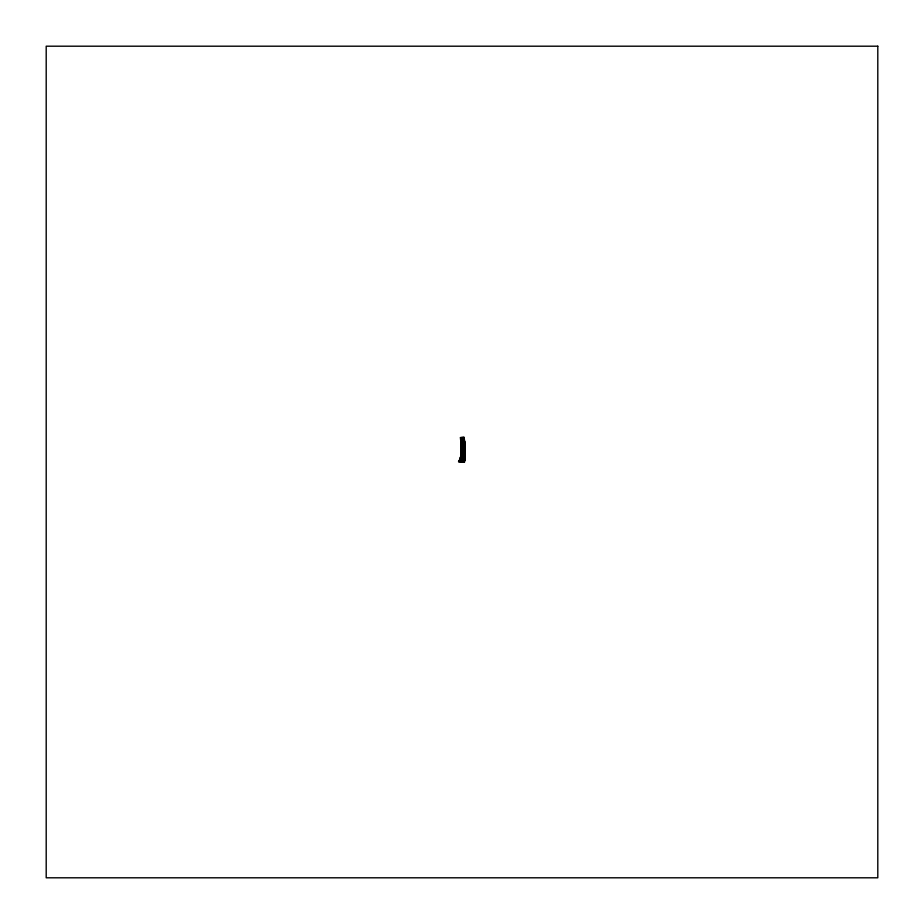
<?xml version="1.0" encoding="UTF-8"?>
<svg xmlns="http://www.w3.org/2000/svg" width="924" height="924" viewBox="0 0 924 924"><rect width="100%" height="100%" fill="white"/><g stroke="black" fill="none" stroke-linecap="round" stroke-linejoin="round"><path stroke-width="1.39" d="M461.226 462L461.607 452.783M464.218 438.438L460.51 438.715L464.079 438.438M464.426 439.547L460.579 439.824L464.287 439.547M464.599 440.933L460.637 440.656L464.472 440.933M464.657 441.21L460.672 441.21L464.541 441.487M464.784 442.319L460.729 442.596L464.668 442.319M464.98 444.814L460.822 444.536L464.887 444.814M465.072 445.645L460.857 445.645L464.991 445.922M465.107 446.477L460.88 446.2L465.038 446.477M465.142 446.754L460.891 447.031L465.072 446.754M465.211 447.863L460.926 447.863L465.153 448.14M465.234 448.417L460.937 448.417L465.188 448.694M465.269 449.249L460.949 448.972L465.211 449.249M465.292 449.803L460.961 449.526L465.246 449.803M460.972 450.08L465.303 450.08L461.134 450.08M460.984 450.635L465.326 450.912L461.134 450.635M460.995 451.189L465.338 451.189L461.145 451.189M461.007 452.021L465.349 452.021L461.157 452.021M460.984 454.238L465.349 454.238L461.134 454.238M465.269 455.624L460.741 455.902L465.234 455.624M460.614 456.456L465.234 456.179L460.776 456.456M465.13 457.288L460.314 457.565L465.095 457.288M465.015 458.396L459.944 458.396L464.968 458.674M464.726 460.614L459.032 460.891L464.668 460.614M464.645 461.168L458.766 461.168L464.587 461.446M464.553 462L458.489 461.723L464.495 462M462.647 452.783L463.721 462M877.8 46.2L46.2 46.2L46.2 877.8L877.8 877.8L877.8 46.2M464.056 437.329L460.452 437.606L464.056 437.329M464.137 437.884L460.487 438.161L464.137 437.884M464.322 438.992L460.545 439.27L464.322 438.992M464.529 440.101L460.614 440.378L464.529 440.101M464.726 441.764L460.695 442.042L464.726 441.764M464.83 442.873L460.753 443.15L464.83 442.873M464.887 443.428L460.776 443.705L464.887 443.428M464.934 443.982L460.799 444.259L464.934 443.982M465.026 445.091L460.845 445.368L465.026 445.091M465.176 447.308L460.903 447.586L465.118 447.308M465.361 452.298L461.007 452.575L465.361 452.298M465.361 452.852L461.018 453.13L465.361 452.852M465.361 453.407L461.018 453.684L465.361 453.407M465.326 454.516L460.926 454.793L465.292 454.516M465.303 455.07L460.845 455.347L465.269 455.07M465.188 456.733L460.475 457.01L465.188 456.733M465.084 457.842L460.14 458.119L465.084 457.842M464.957 458.951L459.736 459.228L464.957 458.951M464.876 459.505L459.517 459.782L464.83 459.505M464.807 460.06L459.274 460.337L464.807 460.06"/></g></svg>
